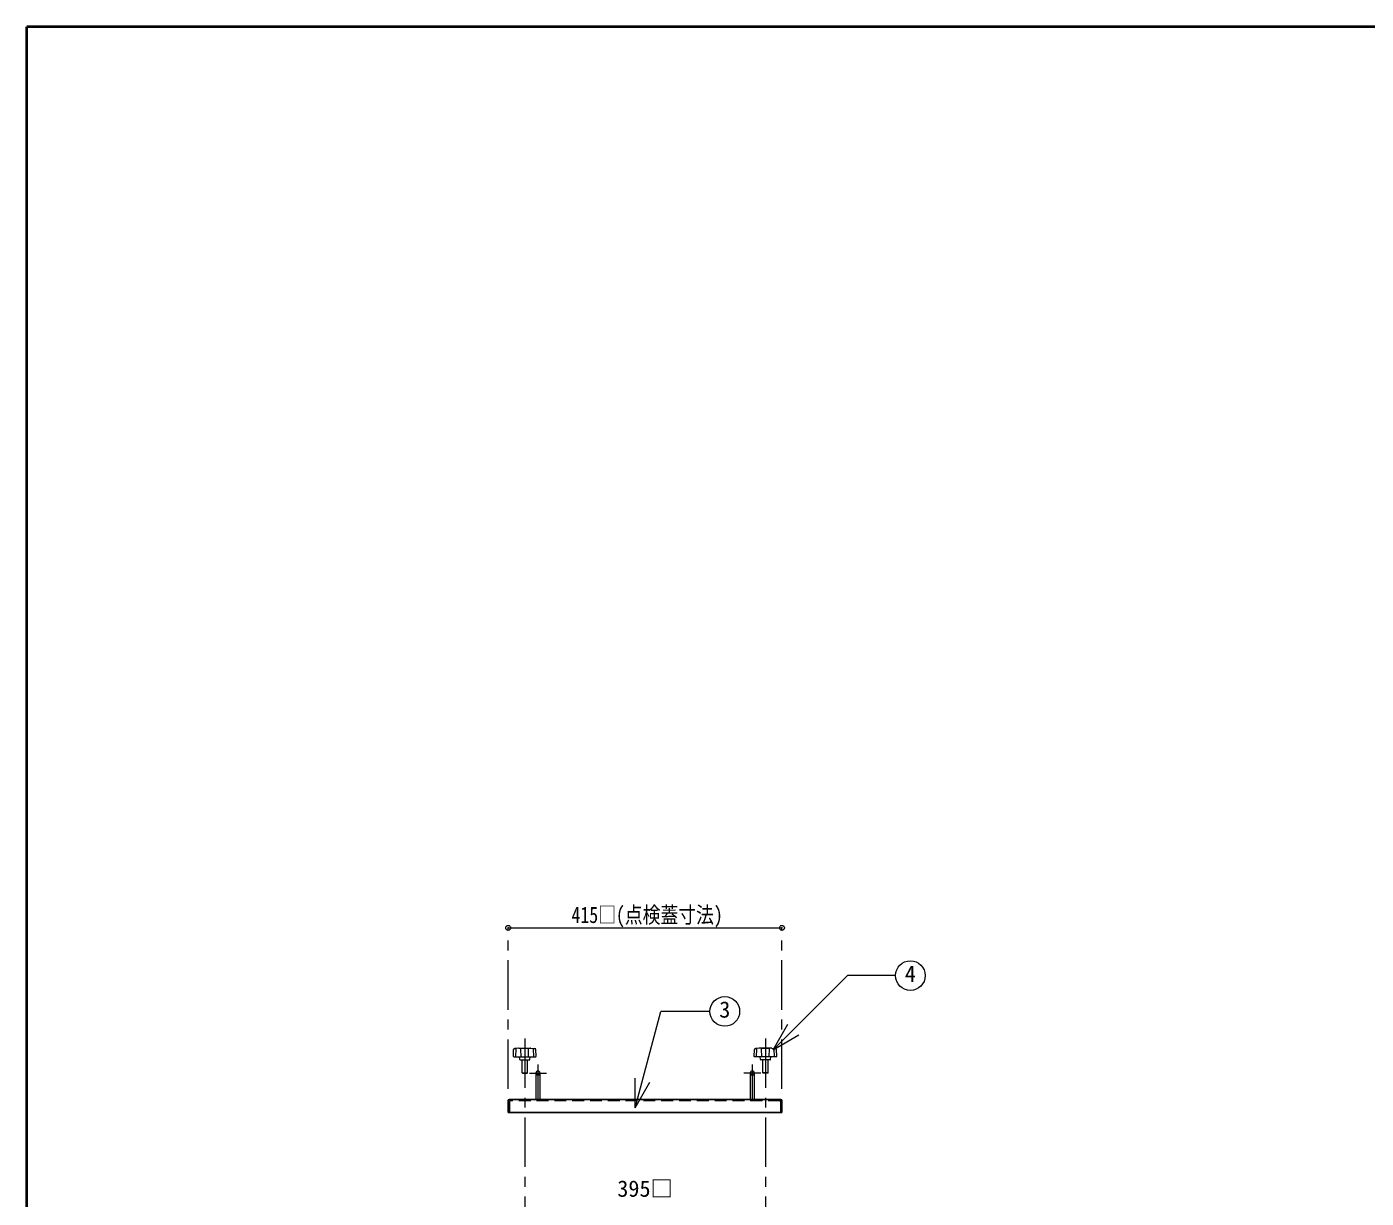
# Model space of a CAD drawing. Units: millimetres at full size, sheet at 1:15; details may follow other scales. Extents: x -3184 to 2891, y -2037 to 2178.
# Drawn here: x -3184 to -1153, y 402 to 2178 of the extents above; entities that cross this region are included whole.
import ezdxf
from ezdxf.enums import TextEntityAlignment as Align

# ---------------------------------------------------------------- set-up
doc = ezdxf.new("R2010")
doc.units = ezdxf.units.MM
doc.header["$LTSCALE"] = 15
doc.header["$PDMODE"] = 32
doc.header["$PDSIZE"] = 7.5
doc.linetypes.add('CHAIN1', pattern=[8, 5, -1, 1, -1])
doc.linetypes.add('DASHED1', pattern=[1.8, 1.2, -0.6])
doc.layers.add('0-0', color=7, linetype='Continuous', lineweight=18)
doc.styles.add('ＭＳ ゴシック', font='')
doc.styles.get('ＭＳ ゴシック').set_extended_font_data('MS Gothic')

msp = doc.modelspace()

# ---------------------------------------------------------------- linework, layer by layer
at = {"layer": '0-0', "color": 1, "lineweight": 40}
for p in [(-3184.2, -2037.13), (2890.8, 2177.87)]:
    msp.add_line(p, (-3184.2, 2177.87), dxfattribs=at)
at = {"layer": '0-0', "color": 4, "linetype": 'CHAIN1', "lineweight": 9}
for p, q in [((-2454.2, 567.87), (-2454.2, 811.87)), ((-2039.2, 567.87), (-2039.2, 811.87)), ((-2429.2, 644.47), (-2429.2, 9.37)), ((-2064.2, 644.47), (-2064.2, 9.37)), ((-2422.2, 591.87), (-2396.2, 591.87)), ((-2409.2, 604.87), (-2409.2, 551.87)), ((-2071.2, 591.87), (-2097.2, 591.87)), ((-2084.2, 604.87), (-2084.2, 551.87))]:
    msp.add_line(p, q, dxfattribs=at)
at = {"layer": '0-0', "color": 4, "lineweight": 9}
for p, q in [((-2454.2, 811.87), (-2039.2, 811.87)), ((-2412.2, 591.87), (-2412.2, 551.87)), ((-2406.2, 591.87), (-2406.2, 551.87)), ((-2087.2, 591.87), (-2087.2, 551.87)), ((-2081.2, 591.87), (-2081.2, 551.87))]:
    msp.add_line(p, q, dxfattribs=at)
at = {"layer": '0-0'}
for p, q in [((-2052.55, 627.03), (-1940.03, 739.55)), ((-1867.03, 739.55), (-1940.03, 739.55)), ((-2261.94, 539.28), (-2222.82, 685.25)), ((-2148.35, 685.25), (-2222.82, 685.25)), ((-2052.55, 627.03), (-2030.05, 666)), ((-2052.55, 627.03), (-2013.58, 649.53)), ((-2446.37, 617.08), (-2446.03, 627.6)), ((-2445.97, 616.67), (-2412.43, 616.67)), ((-2438.61, 629.46), (-2444.52, 629.15)), ((-2442.75, 616.67), (-2442.36, 628.31)), ((-2438.19, 629.47), (-2420.21, 629.47)), ((-2436.83, 612.24), (-2437.2, 616.67)), ((-2436.43, 611.87), (-2421.97, 611.87)), ((-2434.69, 616.67), (-2435.07, 628.31)), ((-2433.2, 592.37), (-2433.2, 611.87)), ((-2425.2, 592.37), (-2425.2, 611.87)), ((-2423.72, 616.67), (-2423.33, 628.31)), ((-2421.57, 612.24), (-2421.2, 616.67)), ((-2419.79, 629.46), (-2413.89, 629.15)), ((-2415.65, 616.67), (-2416.04, 628.31)), ((-2412.03, 617.08), (-2412.37, 627.6)), ((-2081.37, 617.08), (-2081.03, 627.6)), ((-2047.43, 616.67), (-2080.97, 616.67)), ((-2073.61, 629.46), (-2079.52, 629.15)), ((-2077.75, 616.67), (-2077.36, 628.31)), ((-2055.21, 629.47), (-2073.19, 629.47)), ((-2071.83, 612.24), (-2072.2, 616.67)), ((-2056.97, 611.87), (-2071.43, 611.87)), ((-2069.69, 616.67), (-2070.07, 628.31)), ((-2068.2, 592.37), (-2068.2, 611.87)), ((-2060.2, 592.37), (-2060.2, 611.87)), ((-2058.72, 616.67), (-2058.33, 628.31)), ((-2056.57, 612.24), (-2056.2, 616.67)), ((-2054.79, 629.46), (-2048.89, 629.15)), ((-2050.65, 616.67), (-2051.04, 628.31)), ((-2047.03, 617.08), (-2047.37, 627.6)), ((-2433.2, 592.37), (-2425.2, 592.37)), ((-2060.2, 592.37), (-2068.2, 592.37)), ((-2261.94, 539.28), (-2261.94, 584.28)), ((-2261.94, 539.28), (-2239.44, 578.25))]:
    msp.add_line(p, q, dxfattribs=at)
at = {"layer": '0-0', "color": 5, "lineweight": 25}
for p, q in [((-2454.2, 549.87), (-2454.2, 531.87)), ((-2041.2, 551.87), (-2452.2, 551.87)), ((-2039.2, 549.87), (-2039.2, 531.87)), ((-2454.2, 531.87), (-2039.2, 531.87))]:
    msp.add_line(p, q, dxfattribs=at)
at = {"layer": '0-0', "linetype": 'DASHED1'}
for p, q in [((-2452.2, 548.87), (-2452.2, 531.87)), ((-2042.2, 549.87), (-2451.2, 549.87)), ((-2434.2, 549.87), (-2434.2, 551.87)), ((-2424.2, 549.87), (-2424.2, 551.87)), ((-2069.2, 549.87), (-2069.2, 551.87)), ((-2059.2, 549.87), (-2059.2, 551.87)), ((-2041.2, 548.87), (-2041.2, 531.87))]:
    msp.add_line(p, q, dxfattribs=at)
at = {"layer": '0-0'}
for points in [[(-2433.2, 592.37), (-2432.7, 591.87), (-2425.7, 591.87), (-2425.2, 592.37)], [(-2060.2, 592.37), (-2060.7, 591.87), (-2067.7, 591.87), (-2068.2, 592.37)]]:
    msp.add_lwpolyline(points, dxfattribs=at)
for centre in [(-1844.53, 739.55), (-2125.85, 685.25)]:
    msp.add_circle(centre, 22.5, dxfattribs=at)
for centre, radius, start, end in [((-2445.97, 617.07), 0.4, 178.15415, 270), ((-2444.43, 627.55), 1.6, 93.01913, 178.15415), ((-2444.81, 627.01), 1.66, 93.02757, 128.73305), ((-2444.74, 620.7), 7.97, 72.62002, 91.09064), ((-2438.19, 621.47), 8, 90, 93.01913), ((-2436.43, 612.27), 0.4, 184.76364, 270), ((-2434.67, 628.32), 0.4, 97.29873, 181.90915), ((-2429.2, 585.6), 43.47, 82.70127, 97.29873), ((-2423.73, 628.32), 0.4, 358.09085, 82.70127), ((-2421.97, 612.27), 0.4, 270, 355.23636), ((-2420.21, 621.47), 8, 86.98087, 90), ((-2413.66, 620.7), 7.97, 88.90936, 107.37998), ((-2413.97, 627.55), 1.6, 1.84585, 86.98087), ((-2413.6, 627.01), 1.66, 51.26695, 86.97243), ((-2412.43, 617.07), 0.4, 270, 1.84585), ((-2080.97, 617.07), 0.4, 178.15415, 270), ((-2079.43, 627.55), 1.6, 93.01913, 178.15415), ((-2079.81, 627.01), 1.66, 93.02757, 128.73305), ((-2079.74, 620.7), 7.97, 72.62002, 91.09064), ((-2073.19, 621.47), 8, 90, 93.01913), ((-2071.43, 612.27), 0.4, 184.76364, 270), ((-2069.67, 628.32), 0.4, 97.29873, 181.90915), ((-2064.2, 585.6), 43.47, 82.70127, 97.29873), ((-2058.73, 628.32), 0.4, 358.09085, 82.70127), ((-2056.97, 612.27), 0.4, 270, 355.23636), ((-2055.21, 621.47), 8, 86.98087, 90), ((-2048.66, 620.7), 7.97, 88.90936, 107.37998), ((-2048.97, 627.55), 1.6, 1.84585, 86.98087), ((-2048.6, 627.01), 1.66, 51.26695, 86.97243), ((-2047.43, 617.07), 0.4, 270, 1.84585)]:
    msp.add_arc(centre, radius, start, end, dxfattribs=at)
at = {"layer": '0-0', "color": 4, "lineweight": 9}
for centre, start in [((-2409.2, 591.87), 360), ((-2084.2, 591.87), 0)]:
    msp.add_arc(centre, 3, start, 180, dxfattribs=at)
at = {"layer": '0-0', "color": 4, "linetype": 'DASHED1', "lineweight": 9}
for centre, end in [((-2409.2, 591.87), 0), ((-2084.2, 591.87), 360)]:
    msp.add_arc(centre, 3, 180, end, dxfattribs=at)
at = {"layer": '0-0', "color": 5, "lineweight": 25}
for centre, start, end in [((-2452.2, 549.87), 90, 180), ((-2041.2, 549.87), 0, 90)]:
    msp.add_arc(centre, 2, start, end, dxfattribs=at)
at = {"layer": '0-0', "linetype": 'DASHED1'}
for centre, start, end in [((-2451.2, 548.87), 90, 180), ((-2042.2, 548.87), 0, 90)]:
    msp.add_arc(centre, 1, start, end, dxfattribs=at)
at = {"layer": '0-0', "color": 1}
for p in [(-2454.2, 811.87), (-2039.2, 811.87)]:
    msp.add_point(p, dxfattribs=at)

# ---------------------------------------------------------------- texts
at = {"layer": '0-0', "style": 'ＭＳ ゴシック', "width": 0.8}
msp.add_text('415□(点検蓋寸法)', height=24.74, dxfattribs=at).set_placement((-2358.26, 811.87), align=Align.BOTTOM_LEFT)
at = {"layer": '0-0', "style": 'ＭＳ ゴシック'}
for s, p in [('4', (-1852.97, 722.68)), ('3', (-2134.28, 668.38)), ('395□', (-2288.89, 396.87))]:
    msp.add_text(s, height=24.74, dxfattribs=at).set_placement(p, align=Align.BOTTOM_LEFT)

doc.saveas('drawing.dxf')
